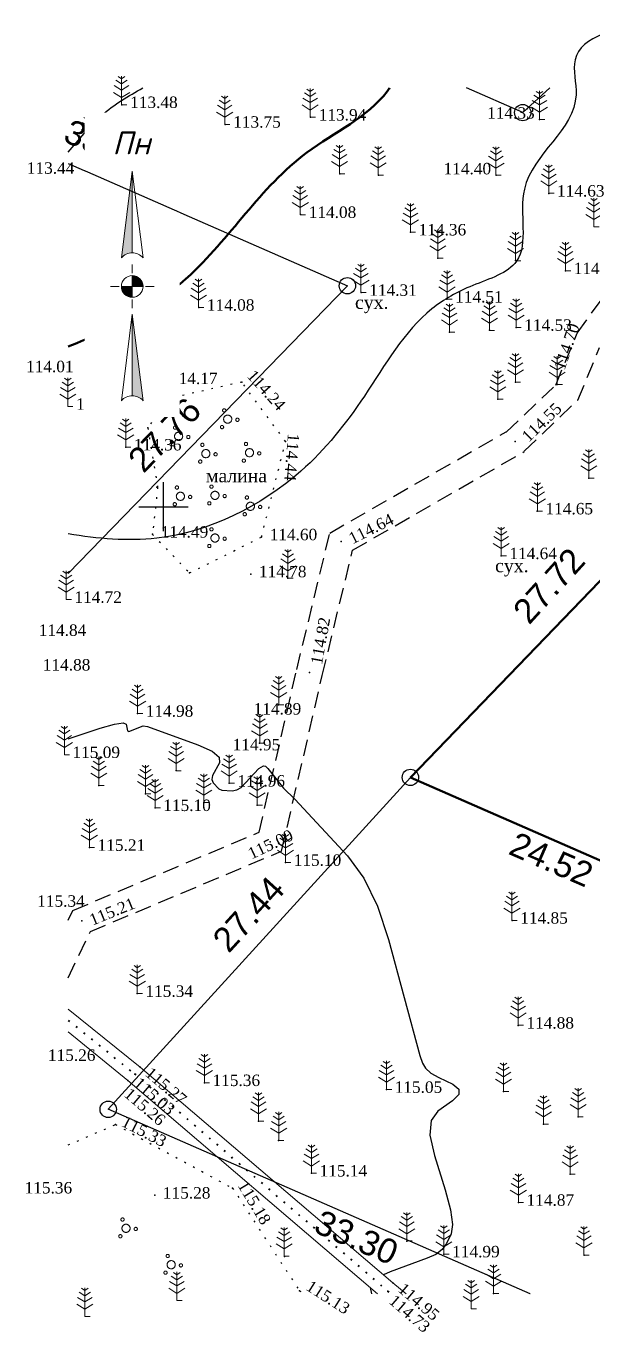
# Model space of a CAD drawing. Header units: millimetres. Extents: x 5405641.6 to 5405730.7, y 5524999.5 to 5525079.4.
# Drawn here: x 5405641.6 to 5405676.2, y 5524999.5 to 5525079.4 of the extents above; entities that cross this region are included whole.
import ezdxf
from ezdxf.enums import TextEntityAlignment as Align

# ---------------------------------------------------------------- set-up
doc = ezdxf.new("R2010")
doc.units = ezdxf.units.MM
doc.set_wipeout_variables(frame=1)
for name, pattern in [('DASHEDX2', [1.5, 1, -0.5]), ('HIDDEN', [0.5, 0, -0.5]), ('суцільна', [50, 50, 0])]:
    doc.linetypes.add(name, pattern=pattern)
for name, color, linetype, lineweight in [('#Лист (текст_ПН)', 250, 'Continuous', 0), ('#Штамп', 250, 'Continuous', 0), ('11900000', 1, 'Continuous', 30), ('Контур', 7, 'HIDDEN', 30), ('рельеф', 7, 'Continuous', 0), ('ТОЧКИ', 7, 'Continuous', 30), ('усл. знак', 7, 'суцільна', 20)]:
    doc.layers.add(name, color=color, linetype=linetype, lineweight=lineweight)
for name, color, linetype in [('горизонтали', 42, 'Continuous'), ('дороги', 7, 'Continuous'), ('Ділянки_Межі', 10, 'Continuous'), ('надписи', 7, 'Continuous'), ('отметки', 7, 'Continuous'), ('промеры', 185, 'Continuous'), ('Растительность', 7, 'Continuous')]:
    doc.layers.add(name, color=color, linetype=linetype)
doc.styles.get("Standard").update_dxf_attribs({"font": 'arial.ttf'})
doc.styles.add('times', font='times.ttf')
doc.styles.add('Мой_Топо', font='isocpeui.ttf')
doc.linetypes.add('канава 0', pattern='A,0.9,0,["|",Standard,S=0.25,R=0,X=0,Y=0],0.1', length=1)

# ---------------------------------------------------------------- blocks, each defined once
blk = doc.blocks.new('A$C51FE15A3')
at = {"layer": 'Растительность', "color": 94, "lineweight": 0}
for points in [[(-0.201, 1.726), (0, 1.584), (0.201, 1.726)], [(0, 1.75), (0, 0), (0.319, 0)], [(-0.447, 1.172), (0, 0.895), (0.447, 1.172)], [(-0.343, 1.489), (0, 1.267), (0.343, 1.489)], [(-0.493, 0.753), (0, 0.444), (0.493, 0.753)]]:
    blk.add_lwpolyline(points, dxfattribs=at)
blk = doc.blocks.new('A$C72385B22')
at = {"layer": 'усл. знак'}
for centre, radius in [((0, 0), 0.625), ((-0.02, 1.49), 0.25), ((-1.29, -0.64), 0.25), ((1.28, -0.76), 0.25)]:
    blk.add_circle(centre, radius, dxfattribs=at)
blk = doc.blocks.new('*U4')
at = {"color": 0}
for points in [[(-0.113, 0), (-0.109, -0.029), (-0.097, -0.056)], [(-0.113, 0), (-0.097, -0.056), (0, 0)], [(-0.097, -0.056), (0, -0.113), (0, 0)], [(-0.097, -0.056), (-0.08, -0.08), (-0.056, -0.097)], [(-0.097, -0.056), (-0.056, -0.097), (0, -0.113)], [(-0.056, -0.097), (-0.029, -0.109), (0, -0.113)]]:
    blk.add_solid(points, dxfattribs=at)
blk = doc.blocks.new('*U5')
at = {"color": 0}
for points in [[(0, 0), (0.097, 0.056), (0, 0.113)], [(0.097, 0.056), (0.029, 0.109), (0, 0.113)], [(0, 0), (0.113, 0), (0.097, 0.056)], [(0.097, 0.056), (0.056, 0.097), (0.029, 0.109)], [(0.097, 0.056), (0.08, 0.08), (0.056, 0.097)], [(0.113, 0), (0.109, 0.029), (0.097, 0.056)]]:
    blk.add_solid(points, dxfattribs=at)
blk = doc.blocks.new('*U6')
at = {"color": 0}
for points in [[(0, -1.136), (0.021, -1.138), (0, -0.288)], [(0.021, -1.138), (0.042, -1.142), (0, -0.288)], [(0.042, -1.142), (0.062, -1.15), (0, -0.288)], [(0.062, -1.15), (0.081, -1.16), (0, -0.288)], [(0.081, -1.16), (0.098, -1.173), (0, -0.288)], [(0.098, -1.173), (0.113, -1.188), (0, -0.288)]]:
    blk.add_solid(points, dxfattribs=at)
blk = doc.blocks.new('*U7')
at = {"color": 0}
for points in [[(-0.113, 0.297), (-0.098, 0.312), (0, 1.197)], [(-0.098, 0.312), (-0.081, 0.325), (0, 1.197)], [(-0.081, 0.325), (-0.062, 0.335), (0, 1.197)], [(-0.062, 0.335), (-0.042, 0.343), (0, 1.197)], [(-0.042, 0.343), (-0.021, 0.347), (0, 1.197)], [(-0.021, 0.347), (0, 0.349), (0, 1.197)]]:
    blk.add_solid(points, dxfattribs=at)
blk = doc.blocks.new('#Північ')
at = {"color": 7}
blk.add_wipeout([(-2.901, 10.635), (2.901, 10.635), (2.901, -7.981), (-2.901, -7.981)], dxfattribs=at).dxf.layer = '#Лист (текст_ПН)'
at = {"layer": '#Лист (текст_ПН)'}
for p, q in [((-0.663, 1.748), (0, 7.043)), ((0, 7.043), (0, 2.052)), ((0, 7.043), (0.663, 1.748)), ((0, 1.337), (0, 0.807)), ((-1.337, 0), (-0.807, 0)), ((-0.662, 0), (0.662, 0)), ((0, 0.662), (0, -0.662)), ((1.337, 0), (0.807, 0)), ((0, -1.337), (0, -0.807)), ((-0.663, -6.99), (0, -1.695)), ((0, -1.695), (0.663, -6.99)), ((0, -1.695), (0, -6.686))]:
    blk.add_line(p, q, dxfattribs=at)
at = {"layer": '#Лист (текст_ПН)', "flags": 128}
for points in [[(0, 7.043), (-0.663, 1.748, -0.218585), (0, 2.052)], [(0, 0), (-0.662, 0, 0.414214), (0, -0.662)]]:
    blk.add_lwpolyline(points, format="xyb", close=True, dxfattribs=at)
at = {"layer": '#Лист (текст_ПН)'}
blk.add_circle((0, 0), 0.662, dxfattribs=at)
for centre in [(0, 1.178), (0, -7.56)]:
    blk.add_arc(centre, 0.874, 40.67981, 139.32019, dxfattribs=at)
at = {"layer": '#Лист (текст_ПН)', "xscale": 5.883850111352785, "yscale": 5.883850111352785, "zscale": 5.883850111352785}
for name in ['*U7', '*U4', '*U5', '*U6']:
    blk.add_blockref(name, (0, 0), dxfattribs=at)
at = {"layer": '#Лист (текст_ПН)', "style": 'Мой_Топо'}
blk.add_text('Пн', height=1.4, dxfattribs=at).set_placement((-1.217, 8.077))

msp = doc.modelspace()

# ---------------------------------------------------------------- linework, layer by layer
at = {"layer": '11900000', "color": 7}
for points in [[(5405650, 5525048.5, 0), (5405650, 5525051.5, 0)], [(5405650, 5525048.5, 0), (5405650, 5525051.5, 0)], [(5405648.5, 5525050, 0), (5405651.5, 5525050, 0)], [(5405648.5, 5525050, 0), (5405651.5, 5525050, 0)]]:
    msp.add_polyline3d(points, dxfattribs=at)
at = {"layer": 'горизонтали', "color": 32}
for points in [[(5405644.177, 5525035.807, 115), (5405646.127, 5525036.452, 115), (5405647.007, 5525036.702, 115), (5405647.537, 5525036.792, 115), (5405647.727, 5525036.702, 115), (5405647.797, 5525036.302, 115), (5405647.877, 5525036.252, 115), (5405648.767, 5525036.602, 115), (5405649.017, 5525036.562, 115), (5405652.107, 5525035.442, 115), (5405652.967, 5525035.052, 115), (5405653.397, 5525034.682, 115), (5405653.417, 5525034.342, 115), (5405652.987, 5525033.562, 115), (5405652.957, 5525033.312, 115), (5405653.027, 5525033.122, 115), (5405653.377, 5525032.742, 115), (5405653.567, 5525032.662, 115), (5405654.207, 5525032.632, 115), (5405654.477, 5525032.682, 115), (5405654.747, 5525032.842, 115), (5405655.837, 5525034.002, 115), (5405656.107, 5525034.152, 115), (5405656.227, 5525034.132, 115), (5405656.387, 5525034.002, 115), (5405657.327, 5525032.782, 115), (5405658.037, 5525032.112, 115), (5405661.237, 5525028.652, 115), (5405662.247, 5525027.292, 115), (5405663.087, 5525025.582, 115), (5405663.757, 5525023.542, 115), (5405665.667, 5525016.442, 115), (5405665.827, 5525015.972, 115), (5405666.007, 5525015.662, 115), (5405666.337, 5525015.372, 115), (5405666.827, 5525015.092, 115), (5405667.687, 5525014.692, 115), (5405668.057, 5525014.392, 115), (5405668.047, 5525014.052, 115), (5405667.657, 5525013.662, 115), (5405666.777, 5525013.042, 115), (5405666.357, 5525012.462, 115), (5405666.287, 5525011.562, 115), (5405666.557, 5525010.322, 115), (5405667.207, 5525008.232, 115), (5405667.547, 5525007.002, 115), (5405667.667, 5525006.102, 115), (5405667.577, 5525005.542, 115), (5405667.297, 5525004.942, 115), (5405667.037, 5525004.582, 115), (5405666.637, 5525004.282, 115), (5405666.107, 5525004.042, 115), (5405663.847, 5525003.212, 115), (5405663.456, 5525003.031, 115)], [(5405662.634, 5525002.249, 113.39), (5405662.718, 5525001.862, 113.968)]]:
    msp.add_polyline3d(points, dxfattribs=at)
for points, knots in [([(5405696.535, 5525015.637), (5405696.618, 5525017.792), (5405696.773, 5525021.579), (5405700.355, 5525026.168), (5405701.587, 5525031.219), (5405707.844, 5525034.322), (5405704.349, 5525038.922), (5405704.793, 5525041.873), (5405705.68, 5525044.271), (5405710.18, 5525042.352), (5405711.775, 5525048.004), (5405713.177, 5525051.642), (5405712.867, 5525056.243), (5405710.199, 5525056.594), (5405709.177, 5525055.586), (5405707.613, 5525054.298), (5405706.635, 5525056.194), (5405705.333, 5525057.741), (5405704.887, 5525060.693), (5405705.598, 5525063.827), (5405703.545, 5525066.376), (5405700.978, 5525068.229), (5405698.614, 5525071.147), (5405694.669, 5525072.291), (5405689.62, 5525074.042), (5405684.941, 5525077.276), (5405679.961, 5525079.967), (5405674.475, 5525078.518), (5405675.963, 5525073.463), (5405670.828, 5525070.702), (5405672.738, 5525064.783), (5405668.827, 5525063.622), (5405665.194, 5525061.62), (5405662.523, 5525056.828), (5405657.918, 5525050.996), (5405650.997, 5525047.555), (5405645.99, 5525048.053), (5405644.177, 5525048.336)], [140.149315, 140.149315, 140.149315, 140.149315, 146.483716, 151.20284, 157.068092, 161.784349, 167.821785, 169.320726, 170.998422, 174.398806, 179.41111, 184.074826, 188.386415, 189.287916, 191.453536, 192.680019, 194.198235, 196.312621, 199.255312, 202.588988, 205.462546, 208.291875, 212.253868, 216.313625, 220.252795, 228.364697, 232.953516, 237.834332, 239.978238, 246.559492, 250.990412, 254.056617, 256.937883, 263.675821, 269.676307, 279.403048, 284.869113, 284.869113, 284.869113, 284.869113]), ([(5405644.177, 5525071.68), (5405644.823, 5525072.42), (5405646.122, 5525074.124), (5405647.874, 5525075.128), (5405648.747, 5525075.615)], [116.518753, 116.518753, 116.518753, 116.518753, 119.316155, 122.226534, 122.226534, 122.226534, 122.226534])]:
    msp.add_open_spline(points, degree=3, knots=knots, dxfattribs=at)
at = {"layer": 'горизонтали', "color": 32, "lineweight": 50}
msp.add_open_spline([(5405663.82, 5525075.615), (5405663.772, 5525075.543), (5405662.566, 5525073.854), (5405656.965, 5525071.362), (5405653.783, 5525065.91), (5405650.669, 5525063.336), (5405648.34, 5525061.614)], degree=3, knots=[259.687719, 259.687719, 259.687719, 259.687719, 259.955965, 266.119621, 276.685782, 278.277423, 278.277423, 278.277423, 278.277423], dxfattribs=at)
msp.add_open_spline([(5405646.596, 5525060.824), (5405645.612, 5525060.382), (5405644.837, 5525060.057), (5405644.177, 5525059.803)], degree=3, dxfattribs=at)
at = {"layer": 'дороги', "color": 7, "linetype": 'DASHEDX2'}
for points, elevation in [([(5405675.289, 5525060.612), (5405684.028, 5525072.764), (5405684.516, 5525073.423)], 115.262), ([(5405670.949, 5525054.563), (5405673.97, 5525057.445), (5405675.289, 5525060.612)], 114.545), ([(5405672.053, 5525053.405), (5405675.318, 5525056.52), (5405676.656, 5525059.733)], 114.545), ([(5405644.177, 5525024.728), (5405644.466, 5525025.317), (5405655.841, 5525030.091), (5405658.149, 5525040.049), (5405660.165, 5525048.39), (5405670.953, 5525054.591)], 115.262), ([(5405644.177, 5525021.202), (5405645.536, 5525024.031), (5405657.215, 5525028.933), (5405659.705, 5525039.681), (5405661.559, 5525047.346), (5405672.049, 5525053.377)], 115.262)]:
    msp.add_lwpolyline(points, dxfattribs=dict(at, elevation=elevation))
at = {"layer": 'Ділянки_Межі', "lineweight": 25}
for points in [[(5405673.609, 5525075.615), (5405671.954, 5525074.107), (5405668.51, 5525075.615)], [(5405673.609, 5525075.615), (5405671.954, 5525074.107), (5405668.51, 5525075.615)], [(5405672.403, 5525001.862), (5405646.62, 5525013.151), (5405665.089, 5525033.448), (5405684.332, 5525053.405), (5405706.475, 5525043.711), (5405724.106, 5525035.986), (5405726.921, 5525034.753)]]:
    msp.add_lwpolyline(points, dxfattribs=at)
at = {"layer": 'Ділянки_Межі'}
msp.add_lwpolyline([(5405644.177, 5525070.986), (5405661.239, 5525063.516), (5405644.177, 5525045.929)], dxfattribs=at)
at = {"layer": 'Ділянки_Межі', "lineweight": 50}
msp.add_lwpolyline([(5405665.089, 5525033.448), (5405684.332, 5525053.405), (5405706.475, 5525043.711), (5405696.046, 5525019.889), (5405687.55, 5525023.614)], close=True, dxfattribs=at)
at = {"layer": 'Ділянки_Межі', "lineweight": 0}
for points in [[(5405646.62, 5525013.151), (5405665.089, 5525033.448), (5405687.55, 5525023.614), (5405678.028, 5525001.862)], [(5405672.403, 5525001.862), (5405646.62, 5525013.151)]]:
    msp.add_lwpolyline(points, dxfattribs=at)
at = {"layer": 'Контур', "color": 7, "linetype": 'HIDDEN'}
for points, elevation in [([(5405655.99, 5525048.15), (5405657.46, 5525053.99), (5405654.78, 5525057.63), (5405650.32, 5525056.62), (5405649.04, 5525054.83), (5405649.644, 5525051.19), (5405649.33, 5525048.31), (5405651.6, 5525045.95), (5405655.99, 5525048.15)], 114.6), ([(5405644.177, 5525010.973), (5405647.059, 5525012.221)], 115.325), ([(5405647.059, 5525012.221), (5405654.217, 5525008.337), (5405658.309, 5525002.059), (5405658.634, 5525001.862)], 115.325)]:
    msp.add_lwpolyline(points, dxfattribs=dict(at, elevation=elevation))
at = {"layer": 'отметки', "color": 7}
for p in [(5405647.461, 5525074.587, 113.477), (5405653.762, 5525073.385, 113.751), (5405658.985, 5525073.821, 113.944), (5405672.988, 5525073.681, 114.334), (5405645.499, 5525072.32, 113.561), (5405646.185, 5525070.316, 113.641), (5405660.769, 5525070.369, 114.095), (5405663.132, 5525070.282, 114.233), (5405670.325, 5525070.273, 114.403), (5405673.55, 5525069.168, 114.626), (5405658.375, 5525067.864, 114.077), (5405665.094, 5525066.794, 114.359), (5405666.771, 5525065.209, 114.456), (5405671.518, 5525065.055, 114.496), (5405674.571, 5525064.428, 114.528), (5405662.076, 5525063.1, 114.312), (5405652.152, 5525062.189, 114.079), (5405667.327, 5525062.691, 114.506), (5405667.481, 5525060.674, 114.562), (5405669.92, 5525060.795, 114.557), (5405671.551, 5525060.966, 114.53), (5405654.785, 5525057.629, 114.237), (5405671.512, 5525057.628, 114.601), (5405674.057, 5525057.468, 114.704), (5405650.324, 5525056.624, 114.17), (5405670.439, 5525056.584, 114.607), (5405649.042, 5525054.832, 114.21), (5405647.693, 5525053.646, 114.358), (5405657.46, 5525053.99, 114.435), (5405671.501, 5525053.984, 114.545), (5405676.001, 5525051.755, 114.707), (5405649.584, 5525051.191, 114.393), (5405672.848, 5525049.736, 114.645), (5405649.328, 5525048.315, 114.49), (5405655.989, 5525048.153, 114.602), (5405660.862, 5525047.868, 114.637), (5405670.64, 5525046.997, 114.645), (5405651.598, 5525045.951, 114.625), (5405655.332, 5525045.887, 114.782), (5405657.605, 5525045.641, 114.807), (5405658.927, 5525039.865, 114.815), (5405648.415, 5525037.36, 114.984), (5405657.039, 5525037.89, 114.893), (5405655.878, 5525035.553, 114.952), (5405650.77, 5525033.862, 115.065), (5405646.049, 5525032.962, 115.045), (5405654.021, 5525033.09, 114.963), (5405648.904, 5525032.452, 115.078), (5405652.467, 5525031.914, 115.058), (5405649.487, 5525031.594, 115.099), (5405655.729, 5525031.762, 115.071), (5405656.528, 5525029.512, 115), (5405645.474, 5525029.161, 115.209), (5405657.458, 5525028.241, 115.096), (5405645.001, 5525024.674, 115.212), (5405671.305, 5525024.704, 114.85), (5405648.397, 5525020.23, 115.345), (5405671.681, 5525018.285, 114.881), (5405648.242, 5525015.309, 115.03), (5405648.573, 5525015.736, 115.272), (5405647.831, 5525014.915, 115.262), (5405652.498, 5525014.775, 115.365), (5405663.629, 5525014.36, 115.049), (5405670.783, 5525014.249, 114.978), (5405675.339, 5525012.69, 114.887), (5405647.059, 5525012.221, 115.325), (5405655.809, 5525012.433, 115.274), (5405673.223, 5525012.237, 114.905), (5405657.037, 5525011.244, 115.201), (5405659.039, 5525009.244, 115.14), (5405674.847, 5525009.176, 114.899), (5405649.462, 5525007.893, 115.284), (5405654.217, 5525008.337, 115.185), (5405671.69, 5525007.453, 114.874), (5405664.868, 5525005.096, 115.098), (5405657.39, 5525004.152, 115.251), (5405667.143, 5525004.301, 114.994), (5405675.702, 5525004.239, 114.878), (5405664.026, 5525002.544, 114.949), (5405658.309, 5525002.059, 115.131), (5405663.71, 5525002.037, 114.731), (5405670.173, 5525001.888, 114.965)]:
    msp.add_point(p, dxfattribs=at)
at = {"layer": 'рельеф', "color": 7, "linetype": 'канава 0'}
for points, elevation in [([(5405664.824, 5525001.862), (5405664.026, 5525002.544), (5405648.573, 5525015.736), (5405644.177, 5525019.27)], 113.66), ([(5405644.177, 5525017.9), (5405647.831, 5525014.915), (5405663.086, 5525001.862)], 113.39)]:
    msp.add_lwpolyline(points, dxfattribs=dict(at, elevation=elevation))
at = {"layer": 'рельеф', "color": 7, "linetype": 'HIDDEN', "lineweight": 40, "elevation": 113.4}
msp.add_lwpolyline([(5405644.177, 5525018.593), (5405648.23, 5525015.32), (5405663.7, 5525002.04), (5405663.908, 5525001.862)], dxfattribs=at)
at = {"layer": 'ТОЧКИ'}
for centre in [(5405671.954, 5525074.107), (5405661.239, 5525063.516), (5405665.089, 5525033.448), (5405646.62, 5525013.151)]:
    msp.add_circle(centre, 0.5, dxfattribs=at)

# ---------------------------------------------------------------- block references
at = {"layer": 'Растительность', "color": 7}
for p in [(5405647.44, 5525074.59, 113.48), (5405653.74, 5525073.38, 113.75), (5405658.97, 5525073.82, 113.94), (5405672.98, 5525073.68, 114.33), (5405645.48, 5525072.32, 113.56), (5405646.17, 5525070.31, 113.64), (5405660.76, 5525070.37, 114.09), (5405663.12, 5525070.28, 114.23), (5405670.32, 5525070.27, 114.4), (5405673.55, 5525069.17, 114.63), (5405658.36, 5525067.86, 114.08), (5405665.09, 5525066.79, 114.36), (5405676.31, 5525067.12, 114.54), (5405666.77, 5525065.21, 114.46), (5405671.52, 5525065.05, 114.5), (5405674.57, 5525064.43, 114.53), (5405662.07, 5525063.1, 114.31), (5405652.14, 5525062.19, 114.08), (5405667.33, 5525062.69, 114.51), (5405667.48, 5525060.67, 114.56), (5405669.92, 5525060.79, 114.56), (5405671.55, 5525060.96, 114.53), (5405671.51, 5525057.63, 114.6), (5405674.06, 5525057.47, 114.7), (5405670.44, 5525056.58, 114.61), (5405644.15, 5525056.13, 114.16), (5405647.69, 5525053.64, 114.36), (5405676, 5525051.75, 114.71), (5405672.85, 5525049.74, 114.65), (5405670.64, 5525047, 114.64), (5405657.61, 5525045.64, 114.81), (5405644.05, 5525044.33, 114.72), (5405648.42, 5525037.36, 114.98), (5405657.04, 5525037.89, 114.89), (5405643.94, 5525034.84, 115.09), (5405655.88, 5525035.55, 114.95), (5405650.77, 5525033.86, 115.06), (5405646.05, 5525032.96, 115.04), (5405648.9, 5525032.45, 115.08), (5405654.02, 5525033.09, 114.96), (5405652.47, 5525031.91, 115.06), (5405655.73, 5525031.76, 115.07), (5405649.49, 5525031.59, 115.1), (5405645.47, 5525029.16, 115.21), (5405657.46, 5525028.24, 115.1), (5405671.3, 5525024.7, 114.85), (5405648.4, 5525020.23, 115.34), (5405671.68, 5525018.29, 114.88), (5405652.5, 5525014.77, 115.36), (5405663.63, 5525014.36, 115.05), (5405670.78, 5525014.25, 114.98), (5405675.34, 5525012.69, 114.89), (5405655.81, 5525012.43, 115.27), (5405673.22, 5525012.24, 114.9), (5405657.04, 5525011.24, 115.2), (5405659.04, 5525009.24, 115.14), (5405674.85, 5525009.18, 114.9), (5405671.69, 5525007.45, 114.87), (5405664.87, 5525005.1, 115.1), (5405657.37, 5525004.17, 115.25), (5405667.14, 5525004.3, 114.99), (5405675.7, 5525004.24, 114.88), (5405650.819, 5525001.454, 115.47), (5405670.17, 5525001.89, 114.97), (5405645.198, 5525000.481, 115.35), (5405668.81, 5525000.96, 115)]:
    msp.add_blockref('A$C51FE15A3', p, dxfattribs=at)
at = {"layer": 'усл. знак', "color": 7, "linetype": 'суцільна', "lineweight": 13, "xscale": 0.3999999998750298, "yscale": 0.3999999998750298, "zscale": 0.3999999998750298, "rotation": 265.3647753868261}
for p in [(5405653.923, 5525055.36), (5405650.923, 5525054.305), (5405652.59, 5525053.25), (5405655.257, 5525053.306), (5405651.035, 5525050.641), (5405653.146, 5525050.696), (5405655.312, 5525050.03), (5405653.146, 5525048.087), (5405647.71, 5525005.876), (5405650.471, 5525003.648)]:
    msp.add_blockref('A$C72385B22', p, dxfattribs=at)

# ---------------------------------------------------------------- texts
at = {"layer": 'горизонтали', "color": 32, "lineweight": 50, "style": 'times'}
msp.add_text('114', height=0.8, rotation=27.59579, dxfattribs=at).set_placement((5405646.353, 5525061.118, 181.067), align=Align.TOP_LEFT)
at = {"layer": 'надписи', "color": 7, "style": 'times'}
for s, p in [('сух.', (5405661.704, 5525062.901, 111.861)), ('малина', (5405652.595, 5525052.302, 170.061)), ('сух.', (5405670.268, 5525046.798, 111.861))]:
    msp.add_text(s, height=0.8, dxfattribs=at).set_placement(p, align=Align.TOP_LEFT)
at = {"layer": 'отметки', "color": 7, "style": 'times'}
for s, p in [('113.48', (5405647.961, 5525075.087, 113.477)), ('113.94', (5405659.485, 5525074.321, 113.944)), ('114.33', (5405669.78, 5525074.436, 114.334)), ('113.75', (5405654.262, 5525073.885, 113.751)), ('113.44', (5405641.648, 5525071.067, 113.439)), ('114.40', (5405667.117, 5525071.028, 114.403)), ('113.64', (5405646.685, 5525070.816, 113.641)), ('114.63', (5405674.05, 5525069.668, 114.626)), ('114.08', (5405658.875, 5525068.364, 114.077)), ('114.36', (5405665.594, 5525067.294, 114.359)), ('114.53', (5405675.071, 5525064.928, 114.528)), ('114.31', (5405662.576, 5525063.6, 114.312)), ('114.51', (5405667.827, 5525063.191, 114.506)), ('114.08', (5405652.652, 5525062.689, 114.079)), ('114.53', (5405672.051, 5525061.466, 114.53)), ('114.01', (5405641.598, 5525058.929, 114.008)), ('114.17', (5405650.399, 5525058.202, 114.17)), ('114.16', (5405644.655, 5525056.63, 114.161)), ('114.36', (5405648.193, 5525054.146, 114.358)), ('114.65', (5405673.348, 5525050.236, 114.645)), ('114.49', (5405649.828, 5525048.815, 114.49)), ('114.60', (5405656.489, 5525048.653, 114.602)), ('114.64', (5405671.14, 5525047.497, 114.645)), ('114.78', (5405655.832, 5525046.387, 114.782)), ('114.72', (5405644.554, 5525044.825, 114.724)), ('114.84', (5405642.373, 5525042.805, 114.838)), ('114.88', (5405642.624, 5525040.685, 114.882)), ('114.98', (5405648.915, 5525037.86, 114.984)), ('114.89', (5405655.511, 5525037.993, 114.893)), ('114.95', (5405654.225, 5525035.805, 114.952)), ('115.09', (5405644.437, 5525035.338, 115.088)), ('114.96', (5405654.521, 5525033.59, 114.963)), ('115.10', (5405649.987, 5525032.094, 115.099)), ('115.21', (5405645.974, 5525029.661, 115.209)), ('115.10', (5405657.958, 5525028.741, 115.096)), ('115.34', (5405642.281, 5525026.242, 115.345)), ('114.85', (5405671.805, 5525025.204, 114.85)), ('115.34', (5405648.897, 5525020.73, 115.345)), ('114.88', (5405672.181, 5525018.785, 114.881)), ('115.26', (5405642.935, 5525016.815, 115.262)), ('115.36', (5405652.998, 5525015.275, 115.365)), ('115.05', (5405664.129, 5525014.86, 115.049)), ('115.14', (5405659.539, 5525009.744, 115.14)), ('115.36', (5405641.512, 5525008.706, 115.364)), ('115.28', (5405649.962, 5525008.393, 115.284)), ('114.87', (5405672.19, 5525007.953, 114.874)), ('114.99', (5405667.643, 5525004.801, 114.994))]:
    msp.add_text(s, height=0.7, dxfattribs=at).set_placement(p, align=Align.TOP_LEFT)
for s, rotation, p in [('114.70', 71.01674, (5405673.84, 5525058.537, 114.704)), ('114.24', 311.92052, (5405655.578, 5525058.445, 114.237)), ('114.55', 44.03985, (5405671.824, 5525054.408, 114.545)), ('114.44', 265.48208, (5405658.309, 5525054.454, 114.435)), ('114.64', 26.54829, (5405661.23, 5525048.323, 114.637)), ('114.82', 79.77163, (5405658.993, 5525040.434, 114.815)), ('115.00', 25.30153, (5405655.074, 5525029.056, 115)), ('115.21', 22.15171, (5405645.382, 5525025.024, 115.212)), ('115.03', 319.40172, (5405648.576, 5525015.178, 115.03)), ('115.27', 319.5131, (5405649.278, 5525015.792, 115.272)), ('115.26', 319.44841, (5405647.988, 5525014.524, 115.262)), ('115.33', 332.54515, (5405647.689, 5525012.782, 115.325)), ('115.18', 301.12086, (5405655.105, 5525008.871, 115.185)), ('115.13', 327.38666, (5405659.025, 5525002.74, 115.131)), ('114.95', 319.48538, (5405664.731, 5525002.599, 114.949)), ('114.73', 319.0267, (5405664.177, 5525001.876, 114.731))]:
    msp.add_text(s, height=0.7, rotation=rotation, dxfattribs=at).set_placement(p, align=Align.TOP_LEFT)
at = {"layer": 'промеры', "char_height": 1.5, "attachment_point": 1}
for s, insert, rotation in [('33.77', (5405644.388, 5525073.758), 336.35584), ('27.76', (5405647.703, 5525053.04), 46.10948), ('27.72', (5405671.238, 5525043.745), 47.66028), ('24.52', (5405671.605, 5525030.167), 336.4763), ('27.44', (5405652.878, 5525023.656), 47.66028), ('33.30', (5405659.694, 5525007.059), 336.4763)]:
    msp.add_mtext(s, dxfattribs=dict(at, insert=insert, rotation=rotation))

# ---------------------------------------------------------------- next in the draw order: block references
at = {"layer": '#Штамп'}
msp.add_blockref('#Північ', (5405648.09, 5525063.473, 1045.373), dxfattribs=at)

# ---------------------------------------------------------------- next in the draw order: linework, layer by layer
at = {"layer": 'Ділянки_Межі', "lineweight": 25}
msp.add_lwpolyline([(5405644.177, 5525070.986), (5405661.239, 5525063.516), (5405644.177, 5525045.929)], dxfattribs=at)

doc.saveas('drawing.dxf')
